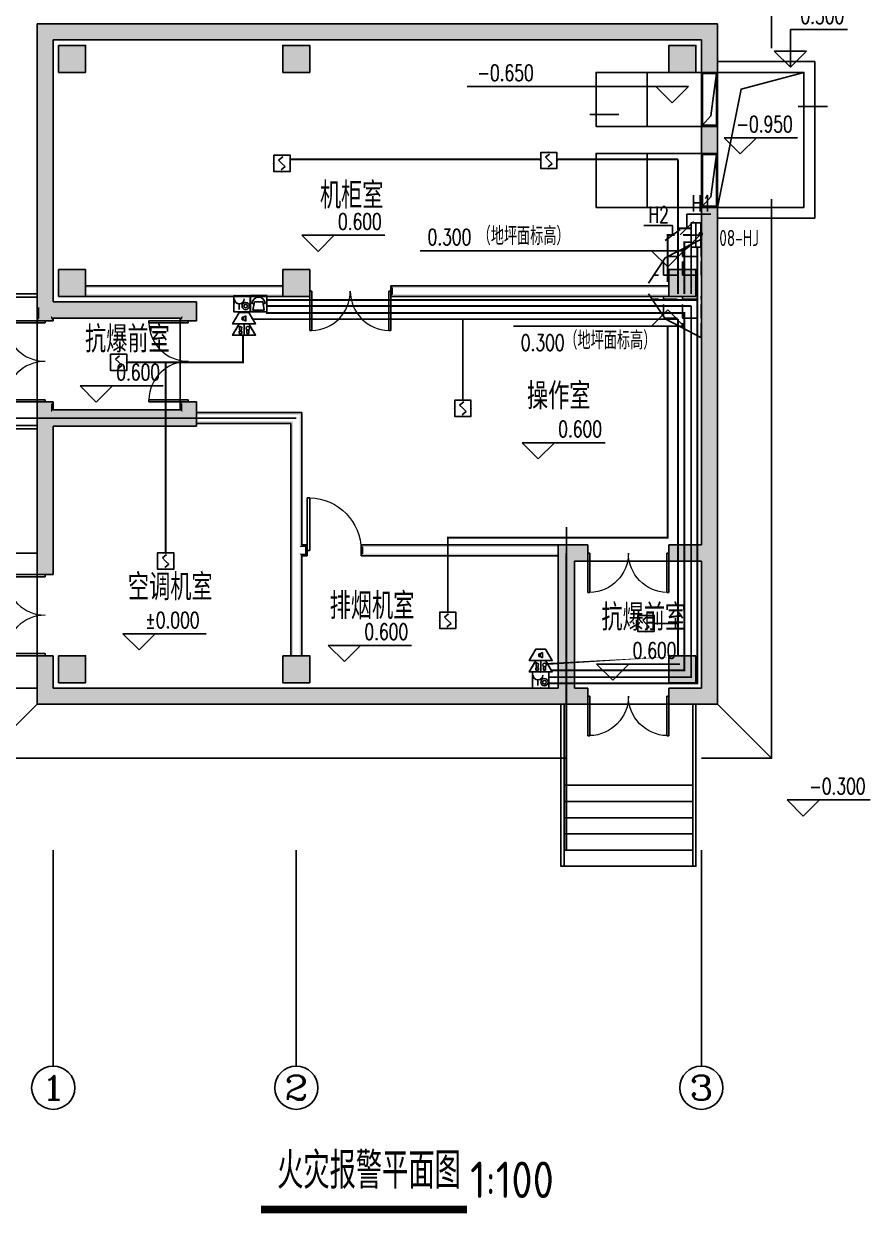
# Model space of a CAD drawing. Extents: x 5279878 to 5976284, y -275259 to -27697.
# Drawn here: x 5817558 to 5833231, y -227911 to -205887 of the extents above; entities that cross this region are included whole.
import ezdxf
from ezdxf.enums import TextEntityAlignment as Align

# ---------------------------------------------------------------- set-up
doc = ezdxf.new("R2010")
doc.units = 0
doc.header["$LTSCALE"] = 1000
doc.header["$MEASUREMENT"] = 0
doc.linetypes.add('DASH', pattern=[0.35, 0.25, -0.1])
doc.layers.get('0').update_dxf_attribs({"linetype": 'CONTINUOUS'})
for name, color, linetype in [('AXIS_TEXT', 7, 'CONTINUOUS'), ('DIM-消防', 3, 'CONTINUOUS'), ('DIM_SYMB', 3, 'CONTINUOUS'), ('EQUIP-消防', 3, 'CONTINUOUS'), ('EQUIP-箱柜', 3, 'CONTINUOUS'), ('LWIRE', 4, 'CONTINUOUS'), ('PUB_HATCH', 8, 'CONTINUOUS'), ('PUB_TEXT', 7, 'CONTINUOUS'), ('TEL_TAB', 7, 'CONTINUOUS'), ('WIRE-消防', 5, 'CONTINUOUS'), ('WIRE-照明', 1, 'CONTINUOUS'), ('建筑底图', 251, 'CONTINUOUS')]:
    doc.layers.add(name, color=color, linetype=linetype)
doc.styles.add('_HZTXT', font='txt.shx', dxfattribs={"width": 0.8, "bigfont": 'HZTXT.shx'})
doc.styles.add('_TCH_AXIS', font='COMPLEX', dxfattribs={"bigfont": 'GBCBIG'})
doc.styles.add('_TCH_DIM', font='SIMPLEX', dxfattribs={"bigfont": 'GBCBIG'})
doc.styles.add('_TEL_DIM', font='sceie.shx', dxfattribs={"width": 0.8, "height": 3.5, "bigfont": 'sceic.shx'})
doc.styles.add('COMPLEX', font='COMPLEX')
doc.styles.add('scei', font='sceie.shx', dxfattribs={"width": 0.85, "bigfont": 'sceic.shx'})
doc.styles.get("Standard").update_dxf_attribs({"font": 'GBENOR', "bigfont": 'GBCBIG'})
doc.styles.add('TG_LINETYPE', font='SIMPLEX', dxfattribs={"width": 0.8, "height": 3, "bigfont": 'HZTXT'})
doc.linetypes.add('TG_BC', pattern='A,2,-0.85,["BC",TG_LINETYPE,S=0.1,R=0,X=-0.65,Y=-0.15],0', length=2.85)
doc.linetypes.add('TG_F', pattern='A,2,-0.4,["F",TG_LINETYPE,S=0.1,R=0,X=-0.28,Y=-0.15],0', length=2.4)

# ---------------------------------------------------------------- blocks, each defined once
blk = doc.blocks.new('$equip$00002936')
for p, q in [((-0.75, 0.5999999999985448), (-0.75, 0)), ((0.75, 0.5999999999985448), (-0.75, 0.5999999999985448)), ((-0.75, 0.2999999999992724), (0.75, 0.2999999999992724)), ((-0.75, 0), (0.75, 0)), ((0, 0), (0, 0.5999999999985448)), ((0.75, 0), (0.75, 0.5999999999985448))]:
    blk.add_line(p, q)
at = {"const_width": 0.06666666666666667}
blk.add_lwpolyline([(-0.75, 0.5999999999985448), (-0.75, 0), (0.75, 0), (0.75, 0.5999999999985448), (-0.75, 0.5999999999985448), (-0.75, 0)], dxfattribs=at)
for p in [(-0.75, 0.2999999999992724), (0, 0.5999999999985448), (0, 0), (0.75, 0.2999999999992724)]:
    blk.add_point(p)
at = {"color": 7, "style": '_TEL_DIM', "flags": 1}
for tag in ['REMARK', 'A']:
    blk.add_attdef(tag, text='', height=2e-05, dxfattribs=at).set_placement((0, 0), align=Align.MIDDLE_CENTER)
blk = doc.blocks.new('$equip$00002649')
for p, q in [((-0.5, 0.5), (-0.5, -0.5)), ((0.5, 0.5), (-0.5, 0.5)), ((-0.2000000000116415, 0.2000000000043656), (0.04999999998835847, 0.4000000000014552)), ((0, 0), (-0.2000000000116415, 0.2000000000043656)), ((0, 0), (0.1999999999825377, -0.1999999999970896)), ((0.5, -0.5), (0.5, 0.5)), ((-0.5, -0.5), (0.5, -0.5)), ((0.1999999999825377, -0.1999999999970896), (-0.0500000000174623, -0.4000000000014552))]:
    blk.add_line(p, q)
at = {"const_width": 0.06666666666666667}
blk.add_lwpolyline([(-0.5, 0.5), (0.5, 0.5), (0.5, -0.5), (-0.5, -0.5), (-0.5, 0.5), (0.5, 0.5)], dxfattribs=at)
for p in [(-0.5, 0), (0, 0.5), (0.5, 0), (0, -0.5)]:
    blk.add_point(p)
at = {"color": 7, "flags": 1}
for tag, height, p in [('A', 2e-05, (0, 0)), ('B', 0.4, (0.7619185979783651, -0.207799414958572))]:
    blk.add_attdef(tag, text='', height=height, dxfattribs=at).set_placement(p, align=Align.MIDDLE_CENTER)
blk = doc.blocks.new('$equip$00002655')
for p, q in [((-0.5, 1), (-0.5, 0)), ((0.5, 1), (-0.5, 1)), ((0.5, 0), (0.5, 1)), ((-0.5, 0), (0.5, 0)), ((-0.1694679645588621, 0.5), (-0.1694679645588621, 0.1500000000014552))]:
    blk.add_line(p, q)
at = {"const_width": 0.06666666666666667}
blk.add_lwpolyline([(-0.5, 1), (0.5, 1), (0.5, 0), (-0.5, 0), (-0.5, 1), (0.5, 1)], dxfattribs=at)
for radius in [0.2257869255266924, 0.1128934627633425]:
    blk.add_circle((0.2267693821922876, 0.3601542088654242), radius)
blk.add_arc((-0.1694679645588621, 0.7999999999956344), 0.3, 180, 0)
for p in [(0, 1), (-0.5, 0.5), (0, 0), (0.5, 0.5)]:
    blk.add_point(p)
at = {"color": 7, "flags": 1}
for tag, height, p in [('A', 2e-05, (0, 0)), ('B', 0.4, (0.7619185979783651, 0.292200585041428))]:
    blk.add_attdef(tag, text='', height=height, dxfattribs=at).set_placement(p, align=Align.MIDDLE_CENTER)
blk = doc.blocks.new('$equip$00002658')
for p, q in [((0.5, 1), (-0.5, 1)), ((-0.5, 1), (-0.5, 0)), ((0.5, 0), (0.5, 1)), ((-0.5, 0), (0.5, 0)), ((-0.400000000030559, 0.5), (-0.2700000000331784, 0.5)), ((-0.25, 0.6000000000058208), (-0.3500000000058208, 0.1000000000058208)), ((-0.3500000000058208, 0.1000000000058208), (0.349999999969441, 0.1000000000058208)), ((0.25, 0.6000000000058208), (-0.25, 0.6000000000058208)), ((0.349999999969441, 0.1000000000058208), (0.25, 0.6000000000058208)), ((0.3999999999941792, 0.5), (0.2700000000259024, 0.5))]:
    blk.add_line(p, q)
at = {"const_width": 0.06666666666666667}
blk.add_lwpolyline([(-0.5, 1), (0.5, 1), (0.5, 0), (-0.5, 0), (-0.5, 1), (0.5, 1)], dxfattribs=at)
blk.add_arc((0, 0.5), 0.4, 0, 180)
for p in [(0, 1), (-0.5, 0.5), (0, 0), (0.5, 0.5)]:
    blk.add_point(p)
at = {"color": 7, "flags": 1}
for tag, height, p in [('A', 2e-05, (0, 0)), ('B', 0.4, (0.7619185979783651, 0.292200585041428))]:
    blk.add_attdef(tag, text='', height=height, dxfattribs=at).set_placement(p, align=Align.MIDDLE_CENTER)
blk = doc.blocks.new('$equip$00002677')
for p, q in [((-0.299679680589179, 0.6986369468286284), (-0.7026802913169377, 0)), ((-0.7026802913169377, 0), (0.7026802913169377, 0)), ((0.3003203194020898, 0.6986369468286284), (-0.299679680603731, 0.6986369468286284)), ((-0.1168397812361945, 0.4211829385531018), (-0.1168397812361945, 0.2599029385528411)), ((-0.1168397812361945, 0.4211829385531018), (-0.03619978122151224, 0.4211829385531018)), ((-0.03619978122151224, 0.2599029385528411), (-0.1168397812361945, 0.2599029385528411)), ((-0.03619978122151224, 0.4211829385531018), (0.1181129782125936, 0.502683664613869)), ((-0.03619978122151224, 0.4211829385531018), (-0.03619978122151224, 0.2599029385528411)), ((0.1181129782125936, 0.1728438630962046), (-0.03619978122151224, 0.2599029385528411)), ((0.1181129782125936, 0.502683664613869), (0.1181129782125936, 0.1728438630962046)), ((0.7026802913169377, 0), (0.3003203194166417, 0.6986369468286284))]:
    blk.add_line(p, q)
at = {"const_width": 0.06666666666666667}
for points in [[(-0.299679680589179, 0.6986369468286284), (0.3003203194166417, 0.6986369468286284), (0.7026802913242136, 0), (-0.7026802913169377, 0), (-0.2996796805746271, 0.6986369468304474), (0.3003203194166417, 0.6986369468304474)], [(-0.2996796805819031, 0.6986369468286284), (0.3003203194239177, 0.6986369468286284), (0.7026802913169377, 0), (-0.7026802913096617, 0), (-0.2996796805819031, 0.6986369468286284), (0.3003203194239177, 0.6986369468286284)]]:
    blk.add_lwpolyline(points, dxfattribs=at)
for p in [(-0.5011799859494204, 0.3493184734143142), (0, 0), (0.0003203193991794251, 0.6986369468286284), (0.5015003053631517, 0.3493184734143142)]:
    blk.add_point(p)
at = {"color": 7, "flags": 1}
for tag, height, p in [('A', 2e-05, (0, 0)), ('B', 0.4, (0.9607538544587442, 0.2991300234298251))]:
    blk.add_attdef(tag, text='', height=height, dxfattribs=at).set_placement(p, align=Align.MIDDLE_CENTER)
blk = doc.blocks.new('$equip$00002679')
for p, q in [((-0.2996796805819031, 0.6986369468322664), (-0.7026802913169377, 0)), ((-0.7026802913169377, 0), (0.7026802913169377, 0)), ((-0.2635199135474977, 0.2490828612462792), (-0.3035199135338189, 0.5690828612459882)), ((-0.3035199135338189, 0.5690828612459882), (-0.1275199135343428, 0.4890828612442419)), ((-0.3035199135338189, 0.2490828612462792), (-0.3035199135338189, 0.1130828612404002)), ((-0.1275199135343428, 0.2490828612462792), (-0.3035199135338189, 0.2490828612462792)), ((-0.3035199135338189, 0.1130828612404002), (-0.1275199135343428, 0.1130828612404002)), ((0.3003203194093658, 0.6986369468322664), (-0.299679680596455, 0.6986369468322664)), ((0.3003203194239177, 0.6986369468322664), (-0.2996796805819031, 0.6986369468322664)), ((-0.1275199135343428, 0.4890828612442419), (-0.1675199135497678, 0.2490828612462792)), ((-0.1275199135343428, 0.1130828612404002), (-0.1275199135343428, 0.2490828612462792)), ((0.0003203194210072979, 0.6986369468322664), (0.0003203194210072979, 0)), ((0.1736264291102998, 0.1102877192861342), (0.1736264291102998, 0.3383182315337763)), ((0.2936264291056432, 0.1102877192861342), (0.1736264291102998, 0.1102877192861342)), ((0.2936264291056432, 0.3383182315337763), (0.2936264291056432, 0.1102877192861342)), ((0.7026802913169377, 0), (0.3003203194239177, 0.6986369468322664))]:
    blk.add_line(p, q)
at = {"const_width": 0.06666666666666667}
for points in [[(-0.2996796805819031, 0.6986369468322664), (0.3003203194239177, 0.6986369468322664), (0.7026802913242136, 0), (-0.7026802913169377, 0), (-0.2996796805819031, 0.6986369468322664), (0.3003203194239177, 0.6986369468322664)], [(-0.2993593611754477, 0.6986369468286284), (0.3006406388303731, 0.6986369468286284), (0.703000610737945, 0), (-0.7023599719032063, 0), (-0.2993593611608958, 0.6986369468286284), (0.3006406388303731, 0.6986369468286284)]]:
    blk.add_lwpolyline(points, dxfattribs=at)
blk.add_circle((0.2336264290934196, 0.4302877192858432), 0.1108305042920649)
for p in [(-0.500859666535689, 0.3493184734143142), (0, 0), (0.0003203194064553827, 0.6986369468322664), (0.5015003053704277, 0.3493184734161332)]:
    blk.add_point(p)
at = {"color": 7, "flags": 1}
for tag, height, p in [('A', 2e-05, (0, 0)), ('B', 0.4, (0.9607538544587442, 0.2991300234280061))]:
    blk.add_attdef(tag, text='', height=height, dxfattribs=at).set_placement(p, align=Align.MIDDLE_CENTER)
blk = doc.blocks.new('$TelecSys$00000080')
for p, q in [((-0.7000000000007276, -0.7000000000007276), (0, 0)), ((0.1041666666678793, 0.1041666666660603), (0.1041666666678793, 0.1041666666660603)), ((-0.1041666666678793, -0.1041666666660603), (-0.1041666666678793, -0.1041666666660603))]:
    blk.add_line(p, q)
at = {"const_width": 0.1425}
blk.add_lwpolyline([(0.07125000000087311, 0, 1), (-0.07125000000087311, 0, 1)], format="xyb", close=True, dxfattribs=at)
blk.add_solid([(-0.6300000000010186, -0.7700000000004366), (-0.7700000000004366, -0.6299999999991996), (-1.150000000001455, -1.149999999999636)])
at = {"width": 0.8, "flags": 9}
blk.add_attdef('A', (0, 0), '', height=2e-05, rotation=180, dxfattribs=at)
blk = doc.blocks.new('$DorLib2D$00000002')
for p, q in [((-0.5, -5.684341886080802e-17), (-0.5000000000000007, 0.4875)), ((-0.4750000000000007, 0.4875), (-0.5000000000000007, 0.4875)), ((-0.475, -2.842170943040401e-17), (-0.4750000000000007, 0.4875)), ((0.475, -2.842170943040401e-17), (0.4750000000000007, 0.4875)), ((0.4750000000000007, 0.4875), (0.5000000000000007, 0.4875)), ((0.5, -5.684341886080802e-17), (0.5000000000000007, 0.4875)), ((-0.5, -5.684341886080802e-17), (-0.475, -2.842170943040401e-17)), ((0.5, -5.684341886080802e-17), (0.475, -2.842170943040401e-17))]:
    blk.add_line(p, q)
at = {"lineweight": 13}
for centre, start, end in [((-0.4875, -4.263256414560601e-17), 0, 88.53071641864632), ((0.4875, -4.263256414560601e-17), 91.4692835813537, 180)]:
    blk.add_arc(centre, 0.4875, start, end, dxfattribs=at)
blk = doc.blocks.new('$DorLib2D$00000001')
for p, q in [((0.45, 0.9750000000000001), (0.5000000000000002, 0.9750000000000001)), ((0.45, 0), (0.45, 0.9750000000000001)), ((0.5, 0), (0.5, 0.9750000000000001)), ((0.5, 0), (0.45, 0))]:
    blk.add_line(p, q)
at = {"lineweight": 13}
blk.add_arc((0.475, 0), 0.975, 91.4692835813538, 180, dxfattribs=at)
blk = doc.blocks.new('_FZH')
blk.add_lwpolyline([(-0.5, -0.5), (0.5, -0.5), (0.5, 0.5), (-0.5, 0.5)], close=True)
at = {"layer": 'PUB_HATCH'}
blk.add_solid([(-0.5, -0.5), (0.5, -0.5), (-0.5, 0.5), (0.5, 0.5)], dxfattribs=at)
blk = doc.blocks.new('_AXISO')
blk.add_circle((0, 0), 0.5)
at = {"layer": 'AXIS_TEXT', "style": 'COMPLEX', "width": 1.041666666666667}
blk.add_attdef('A', text='', height=0.56, dxfattribs=at).set_placement((-0.25, -0.28), (0.25, -0.28), align=Align.FIT)

msp = doc.modelspace()

# ---------------------------------------------------------------- hatches: boundary and pattern name
at = {"layer": '建筑底图'}
for points in [[(5818104.007226315, -206187.1683674345), (5817804.007226315, -205887.1683674344), (5817804.007226322, -211137.1683674403), (5817844.007226322, -211137.1683674403), (5818004.007226311, -211170.5017007904), (5818064.007226314, -211077.1683674646), (5818104.007226314, -211037.1683674643)], [(5817804.007226315, -205887.1683674344), (5817804.007226322, -211137.1683674403), (5817844.007226322, -211137.1683674403), (5817844.007226315, -205927.1683674344)], [(5817804.007226315, -205887.1683674344), (5818104.007226315, -206187.1683674345), (5830104.007226224, -206187.1683674345), (5830404.00722654, -205887.1683674344)], [(5817804.007226315, -205887.1683674344), (5830404.00722654, -205887.1683674344), (5830364.007226118, -205927.1683674345), (5817844.007226315, -205927.1683674344)], [(5830404.00722654, -205887.1683674344), (5830104.007226224, -206187.1683674345), (5830104.007226318, -206786.9683244826), (5830404.007226318, -206786.9683244826)], [(5830404.00722654, -205887.1683674344), (5830404.007226318, -206786.9683244826), (5830364.007226318, -206786.9683244826), (5830364.007226118, -205927.1683674345)], [(5818104.007226315, -206187.1683674345), (5818104.007226314, -211037.1683674643), (5818064.007226314, -211077.1683674646), (5818064.007226315, -206147.1683674345)], [(5818104.007226315, -206187.1683674345), (5830104.007226224, -206187.1683674345), (5830144.007226239, -206147.1683674345), (5818064.007226315, -206147.1683674345)], [(5818704.007226321, -206287.168367433), (5818204.007226321, -206287.168367433), (5818244.007226321, -206327.168367433), (5818664.007226321, -206327.168367433)], [(5818204.007226321, -206287.168367433), (5818204.007226321, -206787.168367433), (5818244.007226321, -206747.168367433), (5818244.007226321, -206327.168367433)], [(5818704.007226321, -206787.168367433), (5818704.007226321, -206287.168367433), (5818664.007226321, -206327.168367433), (5818664.007226321, -206747.168367433)], [(5822854.007226286, -206287.168367433), (5822354.007226286, -206287.168367433), (5822394.007226286, -206327.168367433), (5822814.007226286, -206327.168367433)], [(5822354.007226286, -206287.168367433), (5822354.007226286, -206787.168367433), (5822394.007226286, -206747.168367433), (5822394.007226286, -206327.168367433)], [(5822854.007226286, -206787.168367433), (5822854.007226286, -206287.168367433), (5822814.007226286, -206327.168367433), (5822814.007226286, -206747.168367433)], [(5830004.007226321, -206287.168367433), (5829504.007226321, -206287.168367433), (5829544.007226321, -206327.168367433), (5829964.007226321, -206327.168367433)], [(5829504.007226321, -206287.168367433), (5829504.007226321, -206787.168367433), (5829544.007226321, -206747.168367433), (5829544.007226321, -206327.168367433)], [(5830004.007226321, -206787.168367433), (5830004.007226321, -206287.168367433), (5829964.007226321, -206327.168367433), (5829964.007226321, -206747.168367433)], [(5830104.007226224, -206187.1683674345), (5830104.007226318, -206786.9683244826), (5830144.007226318, -206786.9683244826), (5830144.007226239, -206147.1683674345)], [(5818204.007226321, -206787.168367433), (5818704.007226321, -206787.168367433), (5818664.007226321, -206747.168367433), (5818244.007226321, -206747.168367433)], [(5822354.007226286, -206787.168367433), (5822854.007226286, -206787.168367433), (5822814.007226286, -206747.168367433), (5822394.007226286, -206747.168367433)], [(5829504.007226321, -206787.168367433), (5830004.007226321, -206787.168367433), (5829964.007226321, -206747.168367433), (5829544.007226321, -206747.168367433)], [(5830404.007226318, -206786.9683244826), (5830104.007226318, -206786.9683244826), (5830104.007226318, -206746.9683244826), (5830404.007226318, -206746.9683244826)], [(5830404.007226318, -207786.9683317686), (5830104.007226318, -207786.9683317686), (5830104.007226318, -208286.9683185824), (5830404.007226318, -208286.9683185824)], [(5830104.007226318, -207786.9683317686), (5830104.007226318, -208286.9683185824), (5830144.007226318, -208286.9683185824), (5830144.007226318, -207786.9683317686)], [(5830404.007226318, -207786.9683317686), (5830104.007226318, -207786.9683317686), (5830104.007226318, -207826.9683317686), (5830404.007226318, -207826.9683317686)], [(5830404.007226318, -207786.9683317686), (5830404.007226318, -208286.9683185824), (5830364.007226318, -208286.9683185824), (5830364.007226318, -207786.9683317686)], [(5830404.007226318, -208286.9683185824), (5830104.007226318, -208286.9683185824), (5830104.007226318, -208246.9683185824), (5830404.007226318, -208246.9683185824)], [(5830404.007226259, -209286.9683259428), (5830104.007226259, -209286.9683259428), (5830104.007226306, -215537.4488702848), (5830144.007226331, -215577.448870285), (5830204.007226304, -215670.7822036125), (5830364.007226318, -215637.4488702657), (5830404.007226318, -215637.4488702657)], [(5830104.007226259, -209286.9683259428), (5830104.007226306, -215537.4488702848), (5830144.007226331, -215577.448870285), (5830144.007226259, -209286.9683259424)], [(5830404.007226259, -209286.9683259428), (5830104.007226259, -209286.9683259428), (5830104.007226259, -209326.9683259428), (5830404.007226259, -209326.9683259428)], [(5830404.007226259, -209286.9683259428), (5830404.007226318, -215637.4488702657), (5830364.007226318, -215637.4488702657), (5830364.007226259, -209286.9683259428)], [(5818704.007226321, -210437.1683674337), (5818204.007226321, -210437.1683674337), (5818244.007226321, -210477.1683674337), (5818664.007226321, -210477.1683674337)], [(5818204.007226321, -210437.1683674337), (5818204.007226321, -210937.1683674337), (5818244.007226321, -210897.1683674337), (5818244.007226321, -210477.1683674337)], [(5818704.007226321, -210937.1683674337), (5818704.007226321, -210437.1683674337), (5818664.007226321, -210477.1683674337), (5818664.007226321, -210897.1683674337)], [(5822854.007226286, -210437.1683674337), (5822354.007226286, -210437.1683674337), (5822394.007226286, -210477.1683674337), (5822814.007226286, -210477.1683674337)], [(5822354.007226286, -210437.1683674337), (5822354.007226286, -210937.1683674337), (5822394.007226286, -210897.1683674337), (5822394.007226286, -210477.1683674337)], [(5822854.007226286, -210937.1683674337), (5822854.007226286, -210437.1683674337), (5822814.007226286, -210477.1683674337), (5822814.007226286, -210897.1683674337)], [(5830004.007226321, -210437.1683674337), (5829504.007226321, -210437.1683674337), (5829544.007226321, -210477.1683674337), (5829964.007226321, -210477.1683674337)], [(5829504.007226321, -210437.1683674337), (5829504.007226321, -210937.1683674337), (5829544.007226321, -210897.1683674337), (5829544.007226321, -210477.1683674337)], [(5830004.007226321, -210937.1683674337), (5830004.007226321, -210437.1683674337), (5829964.007226321, -210477.1683674337), (5829964.007226321, -210897.1683674337)], [(5822354.007226286, -210777.1683674455), (5822354.007226286, -210737.1683674455), (5818704.007226321, -210737.1683674455), (5818704.007226321, -210777.1683674455)], [(5829504.007226321, -210777.1683674487), (5829504.007226321, -210737.1683674451), (5824354.007226426, -210737.1683674379), (5824394.007226435, -210777.1683674416)], [(5824354.007226426, -210737.1683674379), (5824354.007226426, -210937.1683674369), (5824394.007226435, -210897.1683674331), (5824394.007226435, -210777.1683674416)], [(5818204.007226321, -210937.1683674337), (5818704.007226321, -210937.1683674337), (5818664.007226321, -210897.1683674337), (5818244.007226321, -210897.1683674337)], [(5822354.007226286, -210937.1683674337), (5822354.007226286, -210897.1683674455), (5818704.007226321, -210897.1683674455), (5818704.007226321, -210937.1683674455)], [(5822354.007226286, -210937.1683674337), (5822854.007226286, -210937.1683674337), (5822814.007226286, -210897.1683674337), (5822394.007226286, -210897.1683674337)], [(5829504.007226321, -210937.1683674337), (5829504.007226321, -210897.1683674412), (5824394.007226435, -210897.1683674331), (5824354.007226426, -210937.1683674369)], [(5829504.007226321, -210937.1683674337), (5830004.007226321, -210937.1683674337), (5829964.007226321, -210897.1683674337), (5829544.007226321, -210897.1683674337)], [(5817844.007226322, -211137.1683674403), (5817804.007226322, -211137.1683674403), (5817804.007226295, -211387.1683674368), (5818104.007226287, -211387.1683674368), (5818104.007226296, -211337.1683674667), (5818064.007226296, -211297.1683673687), (5818004.007226311, -211170.5017007905)], [(5817804.007226322, -211137.1683674403), (5817804.007226295, -211387.1683674368), (5817844.007226299, -211347.1683674368), (5817844.007226322, -211137.1683674403)], [(5818004.007226311, -211170.5017007905), (5818064.007226296, -211297.1683673687), (5818104.007226296, -211337.1683674667), (5820454.007226303, -211337.1683674667), (5820754.007226304, -211037.1683674643), (5818104.007226314, -211037.1683674643), (5818064.007226314, -211077.1683674646)], [(5818104.007226314, -211037.1683674643), (5820754.007226304, -211037.1683674643), (5820714.007226304, -211077.1683674646), (5818064.007226314, -211077.1683674646)], [(5820754.007226304, -211037.1683674643), (5820454.007226303, -211337.1683674667), (5820454.00722626, -211386.6073617808), (5820754.007226305, -211386.6073617809)], [(5820754.007226305, -211386.6073617809), (5820754.007226304, -211037.1683674643), (5820714.007226304, -211077.1683674646), (5820714.007226305, -211346.6073617809)], [(5817804.007226295, -211387.1683674368), (5818104.007226287, -211387.1683674368), (5818064.007226294, -211347.1683674368), (5817844.007226299, -211347.1683674368)], [(5818104.007226287, -211387.1683674368), (5818104.007226296, -211337.1683674667), (5818064.007226296, -211297.1683673687), (5818064.007226294, -211347.1683674368)], [(5818104.007226296, -211337.1683674667), (5820454.007226303, -211337.1683674667), (5820494.007226303, -211297.1683673687), (5818064.007226296, -211297.1683673687)], [(5820454.007226303, -211337.1683674667), (5820454.00722626, -211386.6073617808), (5820494.007226295, -211346.6073617808), (5820494.007226303, -211297.1683673687)], [(5820454.00722626, -211386.6073617808), (5820754.007226305, -211386.6073617809), (5820714.007226305, -211346.6073617809), (5820494.007226295, -211346.6073617808)], [(5818064.007226296, -213077.1683674803), (5818104.007226296, -213037.1683673823), (5818104.007226287, -212887.1683674367), (5817804.007226295, -212887.1683674368), (5817804.007226322, -213187.1683674338), (5818004.007226319, -213187.1683674002)], [(5818104.007226287, -212887.1683674367), (5817804.007226295, -212887.1683674368), (5817844.007226161, -212927.1683676668), (5818064.007226734, -212927.1683676669)], [(5817804.007226295, -212887.1683674368), (5817804.007226322, -213187.1683674338), (5817844.007226322, -213187.1683674338), (5817844.007226161, -212927.1683676668)], [(5818104.007226296, -213037.1683673823), (5818104.007226287, -212887.1683674367), (5818064.007226734, -212927.1683676669), (5818064.007226296, -213077.1683674803)], [(5820454.007226303, -213037.1683673823), (5820754.007226304, -213337.1683673846), (5820754.007226305, -212886.6073617809), (5820454.00722626, -212886.6073617809)], [(5820754.007226305, -212886.6073617809), (5820454.00722626, -212886.6073617809), (5820494.007226204, -212926.6073617696), (5820714.007226164, -212926.6073617696)], [(5820454.00722626, -212886.6073617809), (5820454.007226303, -213037.1683673823), (5820494.007226303, -213077.1683674803), (5820494.007226204, -212926.6073617696)], [(5820754.007226304, -213337.1683673846), (5820754.007226305, -212886.6073617809), (5820714.007226164, -212926.6073617696), (5820714.007226304, -213297.168367482)], [(5818004.007226319, -213187.1683674002), (5818064.00722634, -213297.168367482), (5818104.00722634, -213337.1683673846), (5820754.007226304, -213337.1683673846), (5820454.007226303, -213037.1683673823), (5818104.007226296, -213037.1683673823), (5818064.007226296, -213077.1683674803)], [(5818104.007226296, -213037.1683673823), (5820454.007226303, -213037.1683673823), (5820494.007226303, -213077.1683674803), (5818064.007226296, -213077.1683674803)], [(5820754.007226304, -213087.1683673922), (5822704.007226339, -213087.1683675058), (5822664.007226292, -213127.1683673811), (5820754.007226304, -213127.1683672698)], [(5822704.007226338, -215537.4488700147), (5822704.007226339, -213087.1683675058), (5822664.007226292, -213127.1683673811), (5822664.007226292, -215577.4488699631)], [(5818004.007226319, -213187.1683674002), (5817804.007226322, -213187.1683674338), (5817804.007226358, -216087.1683674368), (5818104.00722632, -216087.1683674367), (5818104.00722634, -213337.1683673846), (5818064.00722634, -213297.168367482)], [(5817804.007226322, -213187.1683674338), (5817804.007226358, -216087.1683674368), (5817844.007226357, -216047.1683674368), (5817844.007226322, -213187.1683674338)], [(5818104.00722632, -216087.1683674367), (5818104.00722634, -213337.1683673846), (5818064.00722634, -213297.168367482), (5818064.00722632, -216047.1683674367)], [(5818104.00722634, -213337.1683673846), (5820754.007226304, -213337.1683673846), (5820714.007226304, -213297.168367482), (5818064.00722634, -213297.168367482)], [(5820754.007226389, -213287.1683673904), (5822504.007226308, -213287.1683674924), (5822544.007226354, -213247.1683673731), (5820754.007226389, -213247.1683672687)], [(5822504.00722632, -215637.4488700021), (5822504.007226308, -213287.1683674924), (5822544.007226354, -213247.1683673731), (5822544.00722632, -215637.4488700021)], [(5822804.007226442, -215537.448870042), (5822704.007226338, -215537.4488700147), (5822664.007226292, -215577.4488699631), (5822764.007226439, -215577.4488700311)], [(5822804.00722643, -215737.448870039), (5822804.007226442, -215537.448870042), (5822764.007226439, -215577.4488700311), (5822764.007226433, -215697.4488700282)], [(5827454.007226359, -215537.4488702915), (5823804.007226136, -215537.4488701003), (5823844.007225779, -215577.4488701428), (5827454.007226359, -215577.4488702421)], [(5823804.007226136, -215537.4488701003), (5823804.007226125, -215737.4488700973), (5823844.007225772, -215697.4488700547), (5823844.007225779, -215577.4488701428)], [(5827754.007226402, -215837.448870287), (5827454.007226413, -215537.4488702847), (5827454.007226413, -218187.1683674551), (5827494.007226374, -218227.1683674291), (5827604.007226401, -218287.1683674188), (5827714.007226441, -218227.1683674638), (5827754.007226401, -218187.1683673651)], [(5827454.007226413, -215537.4488702847), (5827454.007226413, -218187.1683674551), (5827494.007226374, -218227.1683674291), (5827494.007226374, -215577.4488702851)], [(5827454.007226413, -215537.4488702847), (5827754.007226402, -215837.448870287), (5828004.287729254, -215837.4488702943), (5828004.287729254, -215537.4488702987)], [(5828004.287729254, -215537.4488702987), (5827454.007226413, -215537.4488702847), (5827494.007226374, -215577.4488702851), (5827964.287729779, -215577.4488704058)], [(5828004.287729254, -215837.4488702943), (5828004.287729254, -215537.4488702987), (5827964.287729779, -215577.4488704058), (5827964.28772978, -215797.4488699344)], [(5830144.007226331, -215577.448870285), (5830104.007226306, -215537.4488702848), (5829504.287729254, -215537.4488702988), (5829504.287729254, -215837.4488702943), (5830104.007226289, -215837.448870287), (5830144.007226249, -215797.4488702867), (5830204.007226305, -215670.7822036125)], [(5830104.007226306, -215537.4488702848), (5829504.287729254, -215537.4488702988), (5829544.287729254, -215577.4488702988), (5830144.007226331, -215577.448870285)], [(5829504.287729254, -215537.4488702988), (5829504.287729254, -215837.4488702943), (5829544.287729254, -215797.4488702939), (5829544.287729254, -215577.4488702988)], [(5822504.00722632, -217587.1683674337), (5822544.00722632, -217587.1683674337), (5822544.00722632, -215637.4488700021), (5822504.00722632, -215637.4488700021)], [(5822664.007226322, -217587.1683674337), (5822704.00722633, -217587.1683674337), (5822704.007226394, -215737.448870012), (5822664.007226335, -215697.4488700102)], [(5822704.007226394, -215737.448870012), (5822804.00722643, -215737.448870039), (5822764.007226433, -215697.4488700282), (5822664.007226335, -215697.4488700102)], [(5823804.007226125, -215737.4488700973), (5827454.007226413, -215737.4488702887), (5827454.007226413, -215697.4488702893), (5823844.007225772, -215697.4488700547)], [(5827754.007226402, -215837.448870287), (5827754.007226401, -218187.1683673651), (5827714.007226441, -218227.1683674638), (5827714.007226442, -215797.4488702866)], [(5827754.007226402, -215837.448870287), (5828004.287729254, -215837.4488702943), (5827964.28772978, -215797.4488699344), (5827714.007226442, -215797.4488702866)], [(5829504.287729254, -215837.4488702943), (5830104.007226289, -215837.448870287), (5830144.007226249, -215797.4488702867), (5829544.287729254, -215797.4488702939)], [(5830204.007226304, -215670.7822036125), (5830144.007226249, -215797.4488702867), (5830104.007226289, -215837.448870287), (5830104.007226288, -218187.1683673651), (5830404.007226277, -218487.1683673735), (5830404.007226318, -215637.4488702657), (5830364.007226318, -215637.4488702657)], [(5830104.007226289, -215837.448870287), (5830104.007226288, -218187.1683673651), (5830144.007226249, -218227.1683674639), (5830144.007226249, -215797.4488702867)], [(5830404.007226318, -215637.4488702657), (5830404.007226277, -218487.1683673735), (5830364.007226317, -218447.16836747), (5830364.007226318, -215637.4488702657)], [(5817804.007226358, -216087.1683674368), (5818104.00722632, -216087.1683674367), (5818064.00722632, -216047.1683674367), (5817844.007226357, -216047.1683674368)], [(5817804.00722634, -218487.168367453), (5818104.00722634, -218187.1683674551), (5818104.00722632, -217587.1683674368), (5817804.007226363, -217587.1683674368)], [(5818104.00722632, -217587.1683674368), (5817804.007226363, -217587.1683674368), (5817844.007226401, -217627.1683675593), (5818064.007226138, -217627.1683675593)], [(5817804.007226363, -217587.1683674368), (5817804.00722634, -218487.168367453), (5817844.00722634, -218447.1683674275), (5817844.007226401, -217627.1683675593)], [(5818104.00722634, -218187.1683674551), (5818104.00722632, -217587.1683674368), (5818064.007226138, -217627.1683675593), (5818064.00722634, -218227.1683674291)], [(5818204.007226321, -217587.1683674337), (5818204.007226321, -218087.1683674337), (5818244.007226321, -218047.1683674337), (5818244.007226321, -217627.1683674337)], [(5818704.007226321, -217587.1683674337), (5818204.007226321, -217587.1683674337), (5818244.007226321, -217627.1683674337), (5818664.007226321, -217627.1683674337)], [(5818704.007226321, -218087.1683674337), (5818704.007226321, -217587.1683674337), (5818664.007226321, -217627.1683674337), (5818664.007226321, -218047.1683674337)], [(5822354.007226286, -217587.1683674337), (5822354.007226286, -218087.1683674337), (5822394.007226286, -218047.1683674337), (5822394.007226286, -217627.1683674337)], [(5822854.007226286, -217587.1683674337), (5822354.007226286, -217587.1683674337), (5822394.007226286, -217627.1683674337), (5822814.007226286, -217627.1683674337)], [(5822854.007226286, -218087.1683674337), (5822854.007226286, -217587.1683674337), (5822814.007226286, -217627.1683674337), (5822814.007226286, -218047.1683674337)], [(5830004.007226321, -217587.1683674337), (5829504.007226321, -217587.1683674337), (5829544.007226321, -217627.1683674337), (5829964.007226321, -217627.1683674337)], [(5829504.007226321, -217587.1683674337), (5829504.007226321, -218087.1683674337), (5829544.007226321, -218047.1683674337), (5829544.007226321, -217627.1683674337)], [(5830004.007226321, -218087.1683674337), (5830004.007226321, -217587.1683674337), (5829964.007226321, -217627.1683674337), (5829964.007226321, -218047.1683674337)], [(5818104.00722634, -218187.1683674551), (5817804.00722634, -218487.168367453), (5827604.00722639, -218487.168367436), (5827604.007226401, -218287.1683674188), (5827494.007226374, -218227.1683674291), (5827454.007226413, -218187.1683674551)], [(5818104.00722634, -218187.1683674551), (5827454.007226413, -218187.1683674551), (5827494.007226374, -218227.1683674291), (5818064.00722634, -218227.1683674291)], [(5818204.007226321, -218087.1683674337), (5818704.007226321, -218087.1683674337), (5818664.007226321, -218047.1683674337), (5818244.007226321, -218047.1683674337)], [(5822354.007226286, -218087.1683674337), (5822854.007226286, -218087.1683674337), (5822814.007226286, -218047.1683674337), (5822394.007226286, -218047.1683674337)], [(5827604.007226401, -218287.1683674188), (5827604.00722639, -218487.168367436), (5828004.287729051, -218487.1683674413), (5828004.287729051, -218187.1683672695), (5827754.007226401, -218187.1683673651), (5827714.007226441, -218227.1683674638)], [(5828004.287729051, -218187.1683672695), (5827754.007226401, -218187.1683673651), (5827714.007226441, -218227.1683674638), (5827964.287729051, -218227.1683672848)], [(5828004.287729051, -218487.1683674413), (5828004.287729051, -218187.1683672695), (5827964.287729051, -218227.1683672848), (5827964.287729051, -218447.1683674408)], [(5829504.007226321, -218087.1683674337), (5830004.007226321, -218087.1683674337), (5829964.007226321, -218047.1683674337), (5829544.007226321, -218047.1683674337)], [(5830404.007226277, -218487.1683673735), (5830104.007226288, -218187.1683673651), (5829504.287729051, -218187.1683672695), (5829504.287729051, -218487.1683674079)], [(5830104.007226288, -218187.1683673651), (5829504.287729051, -218187.1683672695), (5829544.287729696, -218227.1683670686), (5830144.007226249, -218227.1683674639)], [(5829504.287729051, -218187.1683672695), (5829504.287729051, -218487.1683674079), (5829544.287729695, -218447.1683674185), (5829544.287729696, -218227.1683670686)], [(5817804.00722634, -218487.168367453), (5827604.00722639, -218487.168367436), (5827604.00722639, -218447.168367436), (5817844.00722634, -218447.1683674275)], [(5827604.00722639, -218487.168367436), (5828004.287729051, -218487.1683674413), (5827964.287729051, -218447.1683674408), (5827604.00722639, -218447.168367436)], [(5829504.287729051, -218487.1683674079), (5830404.007226277, -218487.1683673735), (5830364.007226317, -218447.16836747), (5829544.287729695, -218447.1683674185)]]:
    msp.add_hatch(color=256, dxfattribs=at).paths.add_polyline_path(points)
h = msp.add_hatch(dxfattribs=at)
h.set_pattern_fill('ANGLE', color=256, scale=100, style=0)
h.set_pattern_definition([(0, (3425167.555973383, 612988.4032904381), (0, 349.25), [254, -95.25]), (90, (3425167.555973383, 612988.4032904381), (-349.25, 2.138539473011066e-14), [254, -95.25])])
h.paths.add_polyline_path([(5830104.007226313, -209874.8475875518), (5829437.006787148, -210221.3067753809), (5829156.41760139, -210642.6009604388), (5830104.007226313, -210642.6009604388)])
h = msp.add_hatch(dxfattribs=at)
h.set_pattern_fill('ANGLE', color=256, scale=100, style=0)
h.set_pattern_definition([(0, (3425167.555973388, 606954.8861046836), (0, 349.25), [254, -95.25]), (90, (3425167.555973388, 606954.8861046836), (-349.25, 2.138539473011066e-14), [254, -95.25])])
h.paths.add_polyline_path([(5830104.007226325, -210931.7357744285), (5830104.007226325, -211699.4891473243), (5829437.006787154, -211353.0299594923), (5829156.417601391, -210931.7357744285)])

# ---------------------------------------------------------------- linework, layer by layer
at = {"layer": 'DIM-消防', "color": 0}
for p, q in [((5829710.180994644, -209797.6902510131), (5829957.668368059, -209550.2028775984)), ((5829431.162772438, -209902.5230041968), (5829712.276420434, -209694.016129225))]:
    msp.add_line(p, q, dxfattribs=at)
for points in [[(5829833.924681352, -209673.9465643057), (5829833.924681352, -209410.3081540981)], [(5829833.924681352, -209410.3081540981), (5830278.924681352, -209410.3081540981)], [(5829571.719596436, -209620.4976034283), (5829036.719596436, -209620.4976034283)], [(5829571.719596436, -209798.2695667109), (5829571.719596436, -209620.4976034283)]]:
    msp.add_lwpolyline(points, dxfattribs=at)
at = {"layer": 'DIM_SYMB', "const_width": 140}
msp.add_lwpolyline([(5821950.868020182, -227840.5382471813), (5825766.465469199, -227840.5382471813)], dxfattribs=at)
at = {"layer": 'WIRE-消防', "color": 5, "linetype": 'Continuous', "const_width": 35}
for points in [[(5827130.173551717, -208396.9692938597), (5822477.152208138, -208396.9692938597)], [(5829671.889251943, -208396.9692938597), (5827430.173551717, -208396.9692938597)], [(5829671.889251943, -208396.9692938597), (5829671.889251937, -210887.9220213893)], [(5829912.648015392, -209673.9465643059), (5829671.88925194, -209673.9465643054)], [(5829481.889911491, -210667.7753802265), (5829481.889911484, -209798.2695667109), (5829610.830607977, -209798.2695667109)], [(5829912.648015392, -209799.2398231913), (5829763.006082394, -209799.2398231913)], [(5829671.889251945, -211357.2330958843), (5821803.370191276, -211357.2330958924)], [(5825688.468152517, -212856.5984249219), (5825688.468152515, -211357.2330958884)], [(5829671.889251938, -211353.0121484036), (5829671.889251951, -217740.5791497175), (5827247.839745409, -217740.5791497148)], [(5819466.331835752, -212153.9611581825), (5821618.211571546, -212153.9611581825), (5821618.211571546, -211653.8143652668)], [(5825409.541963172, -216783.2848166283), (5825409.541963172, -215400.1487288839), (5829481.889911484, -215400.1487288839), (5829481.889911493, -211469.7330958866)], [(5820185.094600506, -215685.5774033874), (5820185.094600506, -212153.9611581825)], [(5829228.722283214, -216990.7541678267), (5829671.889251949, -216990.7541678258)]]:
    msp.add_lwpolyline(points, dxfattribs=at)
at = {"layer": 'WIRE-消防', "color": 3, "linetype": 'TG_F', "const_width": 35}
for points in [[(5827279.801679149, -218097.6112490135), (5830028.635638057, -218097.5287297539), (5830028.877996029, -210024.2398231913)], [(5830028.84869099, -211000.4323821175), (5822056.860222866, -211000.2009965937)]]:
    msp.add_lwpolyline(points, dxfattribs=at)
at = {"layer": 'WIRE-照明', "color": 1, "linetype": 'DASH', "const_width": 35}
for points in [[(5829912.648015392, -209930.744673569), (5829788.610199427, -209930.744673569), (5829788.610199428, -210887.9254091937)], [(5829788.610199424, -211240.5121484092), (5822042.61939388, -211240.5121484092)], [(5829788.610199427, -211225.3474955193), (5829788.610199424, -217857.300097198), (5827324.197503083, -217858.5275929222)]]:
    msp.add_lwpolyline(points, dxfattribs=at)
at = {"layer": 'WIRE-照明', "color": 4, "linetype": 'TG_BC', "const_width": 35}
for points in [[(5829916.459618284, -210024.2398231913), (5829916.43381932, -210887.9291192511)], [(5829916.426929515, -211112.8512669631), (5822068.252886055, -211112.6196907809)], [(5829916.426927125, -211112.9291191458), (5829916.216418527, -217985.1136544425), (5827284.250081141, -217985.1925548263)]]:
    msp.add_lwpolyline(points, dxfattribs=at)
at = {"layer": '建筑底图'}
for p, q in [((5817804.007226315, -205887.1683674344), (5817804.007226322, -211137.1683674403)), ((5817804.007226315, -205887.1683674344), (5830404.00722654, -205887.1683674344)), ((5830404.00722654, -205887.1683674344), (5830404.007226318, -206786.9683244826)), ((5831752.193005125, -206692.9075657268), (5831752.193005125, -205992.9075657268)), ((5831752.193005125, -205992.9075657268), (5832809.497308036, -205992.9075657268)), ((5818104.007226315, -206187.1683674345), (5818104.007226314, -211037.1683674643)), ((5818104.007226315, -206187.1683674345), (5830104.007226224, -206187.1683674345)), ((5830104.007226224, -206187.1683674345), (5830104.007226318, -206786.9683244826)), ((5831752.193005125, -206692.9075657268), (5831452.193005125, -206392.9075657268)), ((5831452.193005125, -206392.9075657268), (5832052.193005125, -206392.9075657268)), ((5831752.193005125, -206692.9075657268), (5832052.193005125, -206392.9075657268)), ((5830404.007226318, -206786.9683244826), (5830104.007226318, -206786.9683244826)), ((5829863.848948149, -207048.7051082997), (5825765.897947432, -207048.7051082997)), ((5829563.848948149, -207348.7051082997), (5829263.848948149, -207048.7051082997)), ((5829563.848948149, -207348.7051082997), (5829863.848948149, -207048.7051082997)), ((5830104.007226318, -207786.9683317686), (5830104.007226318, -208286.9683185824)), ((5830404.007226318, -207786.9683317686), (5830104.007226318, -207786.9683317686)), ((5830404.007226318, -207786.9683317686), (5830404.007226318, -208286.9683185824)), ((5830825.570535013, -208297.8948330287), (5830525.570535013, -207997.8948330287)), ((5830525.570535013, -207997.8948330287), (5831882.874837924, -207997.8948330287)), ((5830825.570535013, -208297.8948330287), (5831125.570535013, -207997.8948330287)), ((5830404.007226318, -208286.9683185824), (5830104.007226318, -208286.9683185824)), ((5830104.007226259, -209286.9683259428), (5830104.007226306, -215537.4488702848)), ((5830404.007226259, -209286.9683259428), (5830104.007226259, -209286.9683259428)), ((5830404.007226259, -209286.9683259428), (5830404.007226318, -215637.4488702657)), ((5823006.3593602, -210102.6919535439), (5822706.3593602, -209802.6919535439)), ((5822706.3593602, -209802.6919535439), (5824246.582773262, -209802.6919535439)), ((5823006.3593602, -210102.6919535439), (5823306.3593602, -209802.6919535439)), ((5829782.292508691, -210089.6131424299), (5824896.496068255, -210089.6131424299)), ((5829482.292508691, -210389.6131424299), (5829182.292508691, -210089.6131424299)), ((5829482.292508691, -210389.6131424299), (5829782.292508691, -210089.6131424299)), ((5818704.007225999, -210737.1683674639), (5822354.007226487, -210737.168367461)), ((5829504.007225999, -210737.168367448), (5824354.007226426, -210737.1683674379)), ((5824354.007226426, -210737.1683674379), (5824354.007226426, -210937.1683674369)), ((5818704.007225999, -210937.1683674075), (5822354.007226487, -210937.1683674318)), ((5824354.007226426, -210937.1683674369), (5829504.007225999, -210937.1683674419)), ((5817804.007226322, -211137.1683674403), (5817804.007226295, -211387.1683674368)), ((5818104.007226314, -211037.1683674643), (5820754.007226304, -211037.1683674643)), ((5820754.007226305, -211386.6073617809), (5820754.007226304, -211037.1683674643)), ((5829482.292508696, -211184.7235924433), (5829182.292508696, -211484.7235924433)), ((5829482.292508696, -211184.7235924433), (5829782.292508696, -211484.7235924433)), ((5817804.007226295, -211387.1683674368), (5818104.007226287, -211387.1683674368)), ((5817804.007226322, -211387.1683674338), (5817804.007226322, -212887.1683674338)), ((5818104.007226287, -211387.1683674368), (5818104.007226296, -211337.1683674667)), ((5818104.007226296, -211337.1683674667), (5820454.007226303, -211337.1683674667)), ((5820454.007226303, -211337.1683674667), (5820454.00722626, -211386.6073617808)), ((5820454.00722626, -211386.6073617808), (5820754.007226305, -211386.6073617809)), ((5820454.007226302, -211386.607361767), (5820454.007226302, -212886.607361767)), ((5829782.292508696, -211484.7235924433), (5826624.015893401, -211484.7235924433)), ((5818900.427428666, -212892.8769896297), (5818600.427428666, -212592.8769896297)), ((5818600.427428666, -212592.8769896297), (5820140.650841727, -212592.8769896297)), ((5818900.427428666, -212892.8769896297), (5819200.427428666, -212592.8769896297)), ((5818104.007226287, -212887.1683674367), (5817804.007226295, -212887.1683674368)), ((5817804.007226295, -212887.1683674368), (5817804.007226322, -213187.1683674338)), ((5818104.007226296, -213037.1683673823), (5818104.007226287, -212887.1683674367)), ((5820754.007226305, -212886.6073617809), (5820454.00722626, -212886.6073617809)), ((5820454.00722626, -212886.6073617809), (5820454.007226303, -213037.1683673823)), ((5820754.007226304, -213337.1683673846), (5820754.007226305, -212886.6073617809)), ((5818104.007226296, -213037.1683673823), (5820454.007226303, -213037.1683673823)), ((5820754.007226304, -213087.1683673922), (5822704.007226339, -213087.1683675058)), ((5822704.007226338, -215537.4488700147), (5822704.007226339, -213087.1683675058)), ((5814304.007226321, -213187.1683674338), (5822604.007226286, -213187.1683674338)), ((5817804.007226322, -213187.1683674338), (5817804.007226358, -216087.1683674368)), ((5818104.00722632, -216087.1683674367), (5818104.00722634, -213337.1683673846)), ((5818104.00722634, -213337.1683673846), (5820754.007226304, -213337.1683673846)), ((5820754.007226389, -213287.1683673904), (5822504.007226308, -213287.1683674924)), ((5822504.00722632, -215637.4488700021), (5822504.007226308, -213287.1683674924)), ((5827083.608534298, -213944.0371332456), (5826783.608534298, -213644.0371332456)), ((5826783.608534298, -213644.0371332456), (5828323.831947359, -213644.0371332456)), ((5827083.608534298, -213944.0371332456), (5827383.608534298, -213644.0371332456)), ((5827604.287729161, -221187.1683674339), (5827604.287729161, -215209.6144594484)), ((5822804.007226442, -215537.448870042), (5822704.007226338, -215537.4488700147)), ((5822804.00722643, -215737.448870039), (5822804.007226442, -215537.448870042)), ((5827454.007226359, -215537.4488702915), (5823804.007226136, -215537.4488701003)), ((5823804.007226136, -215537.4488701003), (5823804.007226125, -215737.4488700973)), ((5827454.007226413, -215537.4488702847), (5827454.007226413, -218187.1683674551)), ((5828004.287729254, -215537.4488702987), (5827454.007226413, -215537.4488702847)), ((5828004.287729254, -215837.4488702943), (5828004.287729254, -215537.4488702987)), ((5830104.007226306, -215537.4488702848), (5829504.287729254, -215537.4488702988)), ((5829504.287729254, -215537.4488702988), (5829504.287729254, -215837.4488702943)), ((5822504.007226317, -217587.1683673961), (5822504.00722632, -215637.4488700021)), ((5822704.007226303, -217587.1683673961), (5822704.007226394, -215737.448870012)), ((5822704.007226394, -215737.448870012), (5822804.00722643, -215737.448870039)), ((5823804.007226125, -215737.4488700973), (5827454.007226413, -215737.4488702887)), ((5827604.007226286, -221187.1683674339), (5827604.007226286, -215687.1683674337)), ((5830404.007226318, -215637.4488702657), (5830404.007226277, -218487.1683673735)), ((5827754.007226402, -215837.448870287), (5827754.007226401, -218187.1683673651)), ((5827754.007226402, -215837.448870287), (5828004.287729254, -215837.4488702943)), ((5829504.287729161, -215837.4488702657), (5828004.287729161, -215837.4488702657)), ((5829504.287729254, -215837.4488702943), (5830104.007226289, -215837.448870287)), ((5830104.007226289, -215837.448870287), (5830104.007226288, -218187.1683673651)), ((5817804.007226322, -216087.1683674339), (5817804.007226322, -217587.1683674339)), ((5817804.007226358, -216087.1683674368), (5818104.00722632, -216087.1683674367)), ((5819694.011312506, -217481.4790430886), (5819394.011312506, -217181.4790430886)), ((5819394.011312506, -217181.4790430886), (5820934.234725568, -217181.4790430886)), ((5819694.011312506, -217481.4790430886), (5819994.011312506, -217181.4790430886)), ((5818104.00722632, -217587.1683674368), (5817804.007226363, -217587.1683674368)), ((5817804.007226363, -217587.1683674368), (5817804.00722634, -218487.168367453)), ((5818104.00722634, -218187.1683674551), (5818104.00722632, -217587.1683674368)), ((5823494.951293355, -217696.1467218687), (5823194.951293355, -217396.1467218687)), ((5823194.951293355, -217396.1467218687), (5824735.174706416, -217396.1467218687)), ((5823494.951293355, -217696.1467218687), (5823794.951293355, -217396.1467218687)), ((5828462.616116808, -218042.8769896344), (5828162.616116808, -217742.8769896344)), ((5828162.616116808, -217742.8769896344), (5829702.839529869, -217742.8769896344)), ((5828462.616116808, -218042.8769896344), (5828762.616116808, -217742.8769896344)), ((5818104.00722634, -218187.1683674551), (5827454.007226413, -218187.1683674551)), ((5828004.287729051, -218187.1683672695), (5827754.007226401, -218187.1683673651)), ((5828004.287729051, -218487.1683674413), (5828004.287729051, -218187.1683672695)), ((5830104.007226288, -218187.1683673651), (5829504.287729051, -218187.1683672695)), ((5829504.287729051, -218187.1683672695), (5829504.287729051, -218487.1683674079)), ((5816804.007226323, -219487.1683674365), (5817804.007226323, -218487.1683674365)), ((5817804.00722634, -218487.168367453), (5827604.00722639, -218487.168367436)), ((5827604.00722639, -218487.168367436), (5828004.287729051, -218487.1683674413)), ((5828004.287729056, -218487.168367436), (5829504.287729056, -218487.168367436)), ((5829504.287729051, -218487.1683674079), (5830404.007226277, -218487.1683673735)), ((5831404.007226317, -219487.1683674365), (5830404.007226317, -218487.1683674365)), ((5827564.287729161, -219987.1683674394), (5829944.287729161, -219987.1683674394)), ((5827564.287729161, -220287.1683674394), (5829944.287729161, -220287.1683674394)), ((5831990.595292524, -220558.7812970522), (5831690.595292524, -220258.7812970522)), ((5831690.595292524, -220258.7812970522), (5833230.818705586, -220258.7812970522)), ((5831990.595292524, -220558.7812970522), (5832290.595292524, -220258.7812970522)), ((5827564.287729161, -220587.1683674394), (5829944.287729161, -220587.1683674394)), ((5827564.287729161, -220887.1683674394), (5829944.287729161, -220887.1683674394)), ((5818104.00722632, -221187.1683674338), (5818104.00722632, -225187.1683674338)), ((5822604.007226286, -221187.1683674341), (5822604.007226286, -225187.1683674341)), ((5827564.287729161, -221187.1683674394), (5829944.287729161, -221187.1683674394)), ((5830104.007226319, -221187.1683674345), (5830104.007226319, -225187.1683674345))]:
    msp.add_line(p, q, dxfattribs=at)
for points in [[(5831404.007226317, -206336.9683244826), (5831404.007226317, -204887.1683674307), (5816804.007226362, -204887.1683674307), (5816804.007226362, -210886.607361767)], [(5829104.00722632, -206786.9683244826), (5828154.00722632, -206786.9683244826), (5828154.00722632, -207786.9683244826), (5829104.007226259, -207786.9683245422)], [(5830104.00722632, -206786.9683244826), (5829104.00722632, -206786.9683244826), (5829104.00722632, -207786.9683244826), (5830104.007226259, -207786.9683245422)], [(5830404.007226318, -206586.9683244826), (5832204.007226318, -206586.9683244826), (5832204.007226318, -209486.9683244945), (5830404.007226246, -209486.9683243873)], [(5830404.007226318, -206786.9683244826), (5832004.007226318, -206786.9683244826), (5832004.007226318, -209286.9683244826), (5830404.007226259, -209286.9683243873)], [(5830404.007226319, -209286.9683259499), (5830839.337423112, -207095.3384229437), (5832004.007226318, -206786.9683244826)], [(5830124.007226259, -207766.968331843), (5830280.35548207, -207592.9733655135), (5830384.007226317, -206806.9683244826)], [(5831896.418470956, -207419.2014659353), (5832438.390277334, -207419.2014659353)], [(5828036.951062273, -207569.2014659353), (5828578.922868651, -207569.2014659353)], [(5829104.007226381, -208286.9683258088), (5828154.007226381, -208286.9683258088), (5828154.007226381, -209286.9683258088), (5829104.00722632, -209286.9683258684)], [(5830104.007226381, -208286.9683258088), (5829104.007226381, -208286.9683258088), (5829104.007226381, -209286.9683258088), (5830104.00722632, -209286.9683258684)], [(5830124.007226319, -209266.9683258684), (5830280.355482129, -209092.9733595389), (5830384.007226377, -208306.968318508)], [(5831404.007226317, -218187.1683674337), (5831404.007226317, -209133.9683244469)], [(5829126.734940476, -210687.1683674336), (5829437.006787148, -210221.3067753809), (5830104.007226318, -209874.8475875496)], [(5817804.007226321, -213387.107361767), (5814804.007226297, -213387.107361767), (5814804.007226297, -210887.107361767), (5817804.0072263, -210887.107361767)], [(5814804.007226297, -210947.107361767), (5817804.0072263, -210947.107361767)], [(5829126.734940478, -210887.1683674611), (5829437.00678715, -211353.0299595138), (5830104.00722632, -211699.4891473451)], [(5817804.007226321, -213327.107361767), (5814804.007226297, -213327.107361767)], [(5817804.007226363, -218187.1683674338), (5816004.007226337, -218187.1683674338), (5816004.007226337, -215687.1683674338), (5817804.00722634, -215687.1683674338)], [(5816804.007226362, -218187.1683674338), (5816804.007226362, -219487.1683674313), (5827604.287729161, -219487.1683674313)], [(5830104.287729161, -219487.1683674313), (5831404.007226317, -219487.1683674313), (5831404.007226317, -218186.8878645924)], [(5827504.287729161, -218487.1683674151), (5827504.287729161, -221487.1683674394), (5830004.287729161, -221487.1683674394), (5830004.287729161, -218487.1683674356)], [(5827564.287729161, -218487.1683674151), (5827564.287729161, -221487.1683674394)], [(5829944.287729161, -221487.1683674394), (5829944.287729161, -218487.1683674356)]]:
    msp.add_lwpolyline(points, dxfattribs=at)
for points in [[(5830104.007226318, -206786.9683244826), (5830404.007226318, -206786.9683244826), (5830404.007226259, -207786.968331843), (5830104.007226259, -207786.968331843)], [(5830124.007226317, -206806.9683244826), (5830384.007226317, -206806.9683244826), (5830384.007226259, -207766.968331843), (5830124.007226259, -207766.968331843)], [(5830104.007226318, -208286.9683185824), (5830404.007226318, -208286.9683185824), (5830404.007226259, -209286.9683259428), (5830104.007226259, -209286.9683259428)], [(5830124.007226317, -208306.9683185824), (5830384.007226317, -208306.9683185824), (5830384.007226259, -209266.9683259428), (5830124.007226259, -209266.9683259428)]]:
    msp.add_lwpolyline(points, close=True, dxfattribs=at)

# ---------------------------------------------------------------- block references
at = {"layer": 'EQUIP-消防', "color": 0, "xscale": 300, "yscale": 300, "zscale": 300}
for name, p in [('$equip$00002649', (5822337.673974982, -208472.5877758594)), ('$equip$00002649', (5827280.173551717, -208418.7154315605)), ('$equip$00002655', (5821598.873897284, -211221.4174082342)), ('$equip$00002658', (5821906.807981858, -211218.4646597105)), ('$equip$00002677', (5821636.346641557, -211444.2232812172)), ('$equip$00002679', (5821636.250545736, -211653.8143652668)), ('$equip$00002649', (5819316.331835752, -212153.9611581825)), ('$equip$00002649', (5825688.468152517, -213006.5984249219)), ('$equip$00002649', (5820185.094600506, -215835.5774033874)), ('$equip$00002649', (5825409.541963172, -216933.2848166283)), ('$equip$00002649', (5829078.722283214, -216990.7541678267)), ('$equip$00002677', (5827129.89777497, -217677.4269649022)), ('$equip$00002679', (5827129.801679149, -217887.0180489519)), ('$equip$00002655', (5827129.801679149, -218187.0180489519))]:
    msp.add_blockref(name, p, dxfattribs=at)
at = {"layer": 'EQUIP-箱柜', "xscale": 300, "yscale": 300, "zscale": 300, "rotation": 270}
msp.add_blockref('$equip$00002936', (5829912.648015392, -209799.2398231913), dxfattribs=at)
at = {"layer": 'LWIRE', "color": 0, "xscale": 300, "yscale": 300, "zscale": 300}
msp.add_blockref('$TelecSys$00000080', (5830092.648015392, -209781.1329473543), dxfattribs=at)
at = {"layer": '建筑底图'}
for name, p, xscale, yscale, zscale in [('_FZH', (5818454.007226321, -206537.168367433), 500, 500, 500), ('_FZH', (5822604.007226286, -206537.168367433), 500, 500, 500), ('_FZH', (5818454.007226321, -210687.1683674337), 500, 500, 500), ('_FZH', (5822604.007226286, -210687.1683674337), 500, 500, 500), ('$DorLib2D$00000002', (5823604.007226284, -210837.1683674455), -1500, -1500, -1500), ('$DorLib2D$00000002', (5828754.287729056, -218337.168367436), 1500, -1500, 1500)]:
    msp.add_blockref(name, p, dxfattribs=dict(at, xscale=xscale, yscale=yscale, zscale=zscale))
for name, p, xscale, yscale, zscale, rotation in [('_FZH', (5829754.007226321, -206537.168367433), 500, 500, 500, 90), ('_FZH', (5829754.007226321, -210687.1683674337), 500, 500, 500, 90), ('$DorLib2D$00000002', (5817954.007226322, -212137.1683674338), -1500, -1500, -1500, 270), ('$DorLib2D$00000002', (5820604.007226302, -212136.607361767), -1500, -1500, -1500, 270), ('$DorLib2D$00000001', (5823304.007226348, -215637.4488700429), -1000, 1000, -1000, 359.9999999966615), ('$DorLib2D$00000002', (5828754.287729161, -215687.4488702657), -1500, 1500, -1500, 180), ('$DorLib2D$00000002', (5817954.007226322, -216837.1683674339), -1500, -1500, -1500, 270), ('_FZH', (5818454.007226321, -217837.1683674337), 500, 500, 500, 270), ('_FZH', (5822604.007226286, -217837.1683674337), 500, 500, 500, 270), ('_FZH', (5829754.007226321, -217837.1683674337), 500, 500, 500, 180)]:
    msp.add_blockref(name, p, dxfattribs=dict(at, xscale=xscale, yscale=yscale, zscale=zscale, rotation=rotation))
ref = msp.add_blockref('_AXISO', (5818104.00722632, -225587.1683674338), dxfattribs=dict(at, xscale=800, yscale=800, zscale=800))
ref.add_attrib('A', '1', dxfattribs={"layer": 'AXIS_TEXT', "color": 0, "height": 452.5483399593904, "style": '_TCH_AXIS', "width": 2.333333333332527}).set_placement((5817877.73305634, -225813.4425374135), (5818330.2813963, -225813.4425374135), align=Align.FIT)
ref = msp.add_blockref('_AXISO', (5822604.007226286, -225587.1683674341), dxfattribs=dict(at, xscale=800, yscale=800, zscale=800))
ref.add_attrib('A', '2', dxfattribs={"layer": 'AXIS_TEXT', "color": 0, "height": 452.5483399593904, "style": '_TCH_AXIS', "width": 1.499999999999482}).set_placement((5822377.733056306, -225813.4425374137), (5822830.281396265, -225813.4425374137), align=Align.FIT)
ref = msp.add_blockref('_AXISO', (5830104.007226319, -225587.1683674345), dxfattribs=dict(at, xscale=800, yscale=800, zscale=800))
ref.add_attrib('A', '3', dxfattribs={"layer": 'AXIS_TEXT', "color": 0, "height": 452.5483399593904, "style": '_TCH_AXIS', "width": 1.499999999999482}).set_placement((5829877.733056339, -225813.4425374141), (5830330.281396299, -225813.4425374141), align=Align.FIT)

# ---------------------------------------------------------------- texts
at = {"layer": 'DIM-消防', "color": 7, "style": '_TCH_DIM', "width": 0.7058823529411765}
for s, p in [('H1', (5829921.424681352, -209360.3081540981)), ('H2', (5829124.219596436, -209570.4976034283))]:
    msp.add_text(s, height=297.5, dxfattribs=at).set_placement(p)
at = {"layer": 'PUB_TEXT'}
for s, p in [('火灾报警平面图', (5822248.797664932, -227457.9595579543)), ('1:100', (5825822.678038009, -227629.0701620751))]:
    msp.add_text(s, height=675.177304964539, dxfattribs=at).set_placement(p)
at = {"layer": 'TEL_TAB', "style": 'scei', "width": 0.8}
msp.add_text('08-HJ', height=300, dxfattribs=at).set_placement((5830436.337547693, -210003.1206414303))
at = {"layer": '建筑底图'}
for s, height, style, width, p in [('0.300', 297.5, '_TCH_DIM', 0.7058823529411765, (5831939.497308036, -205887.9075657268)), ('-0.650', 297.5, '_TCH_DIM', 0.7058823529411765, (5825955.897947432, -206943.7051082997)), ('-0.950', 297.5, '_TCH_DIM', 0.7058823529411765, (5830752.874837924, -207892.8948330287)), ('机柜室', 490.2287734275994, '_HZTXT', 0.8, (5823041.685906527, -209310.6562284254)), ('0.600', 297.5, '_TCH_DIM', 0.7058823529411765, (5823376.582773262, -209697.6919535439)), ('0.300', 297.5, '_TCH_DIM', 0.7058823529411765, (5825034.496068255, -209984.6131424299)), ('抗爆前室', 490.2287734275994, '_HZTXT', 0.8, (5818692.274615911, -211973.3727788317)), ('0.300', 297.5, '_TCH_DIM', 0.7058823529411765, (5826762.015893401, -211939.7235924433)), ('0.600', 297.5, '_TCH_DIM', 0.7058823529411765, (5819270.650841727, -212487.8769896297)), ('操作室', 490.2287734275994, '_HZTXT', 0.8, (5826875.455721543, -213024.5329224477)), ('0.600', 297.5, '_TCH_DIM', 0.7058823529411765, (5827453.831947359, -213539.0371332456)), ('空调机室', 490.2287734275994, '_HZTXT', 0.8, (5819485.858499751, -216561.9748322907)), ('排烟机室', 490.2287734275994, '_HZTXT', 0.8, (5823221.988596931, -216911.0093143797)), ('抗爆前室', 490.2287734275994, '_HZTXT', 0.8, (5828254.463304053, -217123.3727788364)), ('%%P0.000', 297.5, '_TCH_DIM', 0.7058823529411765, (5819804.234725568, -217076.4790430886)), ('0.600', 297.5, '_TCH_DIM', 0.7058823529411765, (5823865.174706416, -217291.1467218687)), ('0.600', 297.5, '_TCH_DIM', 0.7058823529411765, (5828832.839529869, -217637.8769896344)), ('-0.300', 297.5, '_TCH_DIM', 0.7058823529411765, (5832100.818705586, -220153.7812970522))]:
    msp.add_text(s, height=height, dxfattribs=dict(at, style=style, width=width)).set_placement(p)
at = {"layer": '建筑底图', "style": '_TCH_DIM'}
for p in [(5825962.496068255, -209984.6131424299), (5827568.340416138, -211916.6910595651)]:
    msp.add_text('（地坪面标高）', height=337.5886524822695, dxfattribs=at).set_placement(p)

doc.saveas('drawing.dxf')
